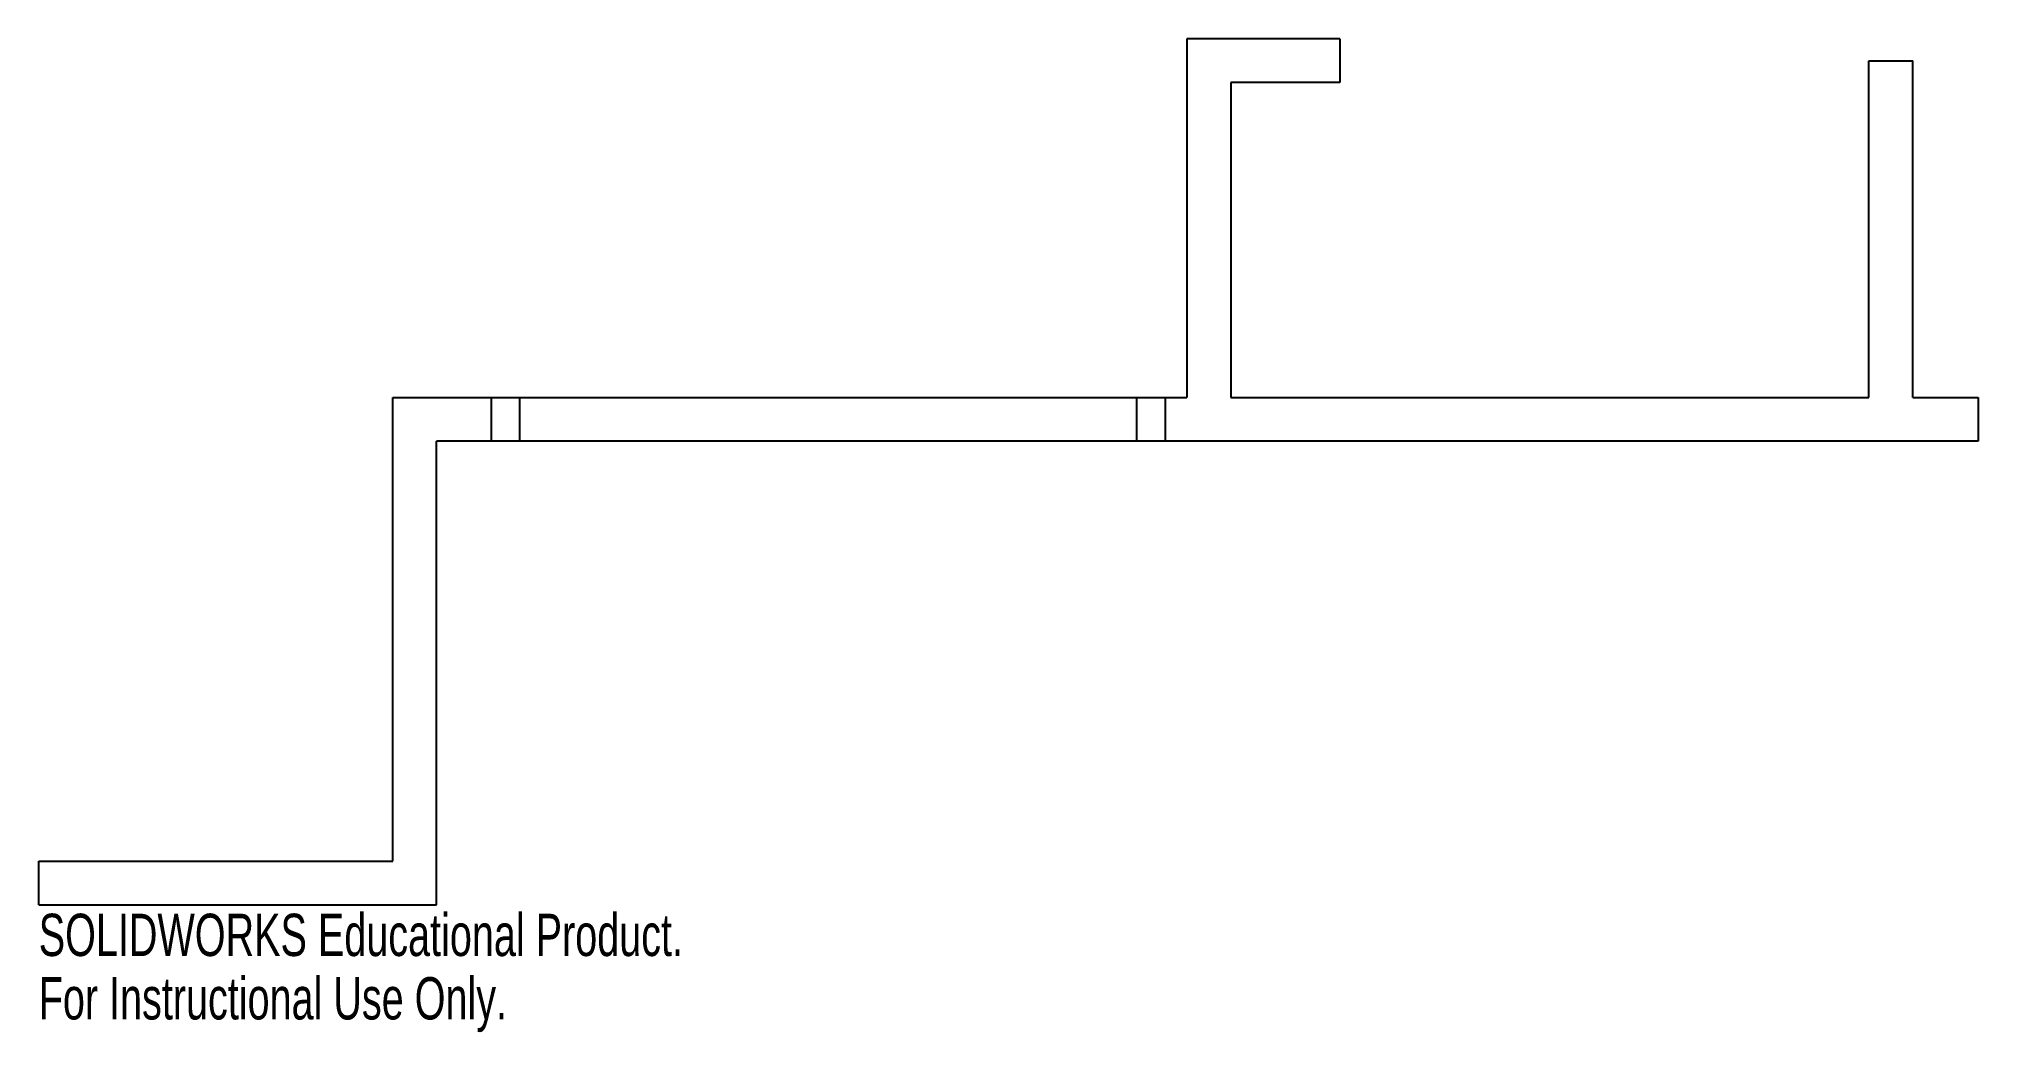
# Model space of a CAD drawing. Header units: millimetres. Extents: x 146 to 368, y 162 to 275.
import ezdxf

# ---------------------------------------------------------------- set-up
doc = ezdxf.new("R2010")
doc.units = ezdxf.units.MM
doc.styles.add('SLDTEXTSTYLE0', font='TXT', dxfattribs={"width": 0.7})

msp = doc.modelspace()

# ---------------------------------------------------------------- linework, layer by layer
at = {"color": 7, "linetype": 'Continuous', "lineweight": 25}
for p, q in [((295.18, 275.19), (277.68, 275.19)), ((277.68, 275.19), (277.68, 234.19)), ((295.18, 275.19), (295.18, 270.19)), ((355.68, 272.69), (360.68, 272.69)), ((355.68, 234.19), (355.68, 272.69)), ((360.68, 234.19), (360.68, 272.69)), ((282.68, 270.19), (282.68, 234.19)), ((295.18, 270.19), (282.68, 270.19)), ((186.86, 234.19), (277.68, 234.19)), ((186.86, 181.19), (186.86, 234.19)), ((198.13, 229.19), (198.13, 234.19)), ((201.36, 234.19), (201.36, 229.19)), ((271.96, 229.19), (271.96, 234.19)), ((275.18, 234.19), (275.18, 229.19)), ((282.68, 234.19), (355.68, 234.19)), ((360.68, 234.19), (368.18, 234.19)), ((368.18, 234.19), (368.18, 229.19)), ((368.18, 229.19), (191.86, 229.19)), ((191.86, 176.19), (191.86, 229.19)), ((146.36, 181.19), (186.86, 181.19)), ((146.36, 176.19), (146.36, 181.19)), ((146.36, 176.19), (191.86, 176.19))]:
    msp.add_line(p, q, dxfattribs=at)

# ---------------------------------------------------------------- texts
at = {"color": 7, "linetype": 'Continuous', "char_height": 4.8336, "attachment_point": 1, "style": 'SLDTEXTSTYLE0'}
for s, insert in [('SOLIDWORKS Educational Product.', (146.36, 175.17)), ('For Instructional Use Only.', (146.36, 167.92))]:
    msp.add_mtext(s, dxfattribs=dict(at, insert=insert))

doc.saveas('drawing.dxf')
